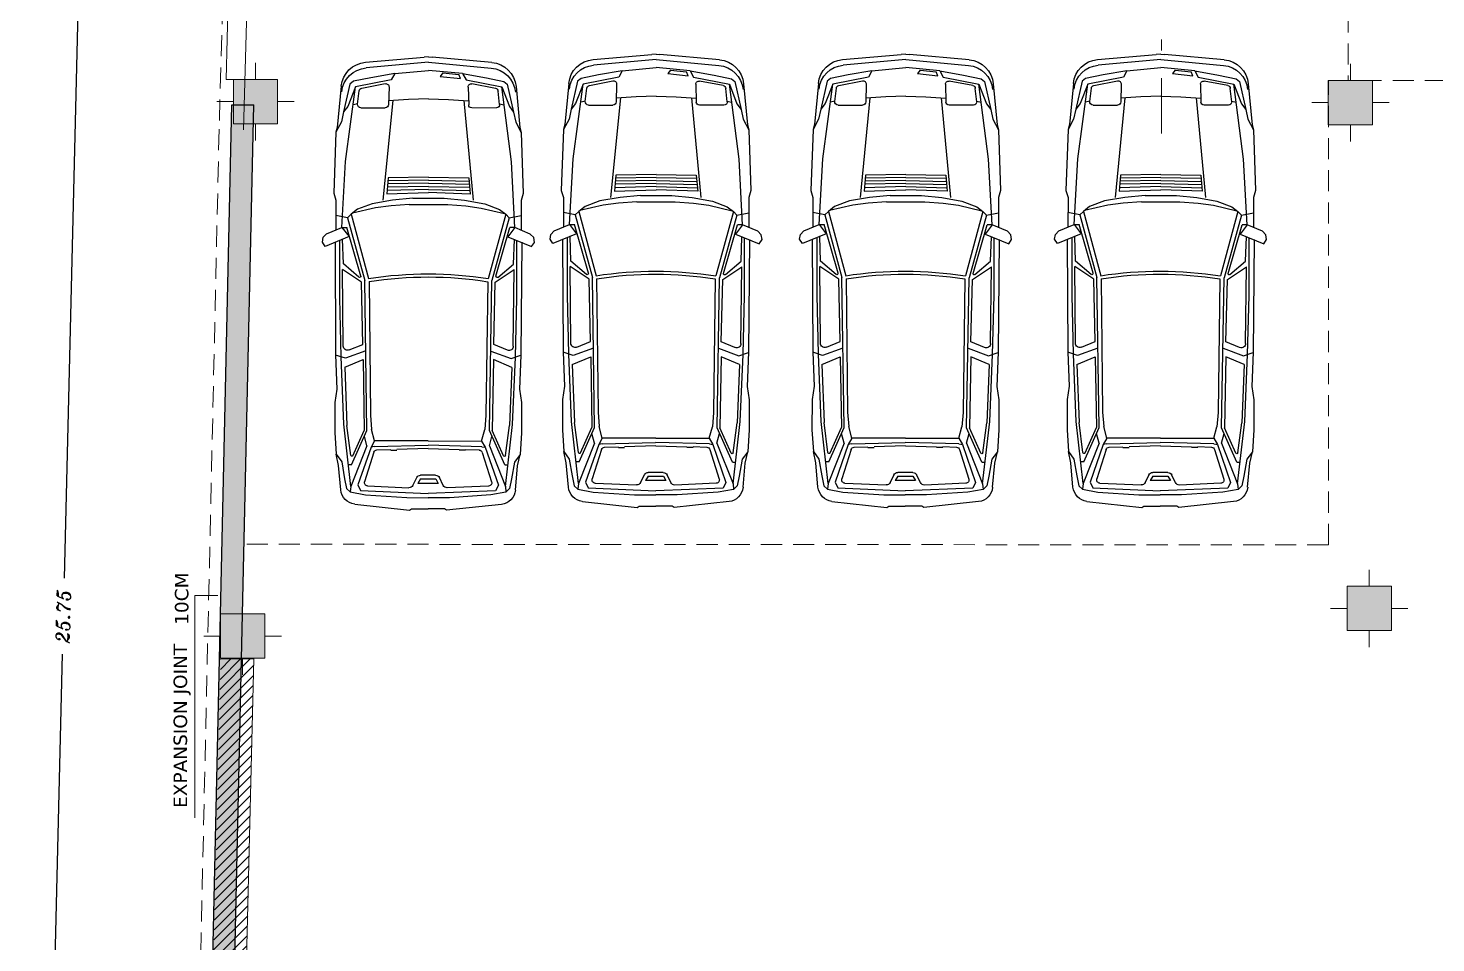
# Model space of a CAD drawing. Header units: inches. Extents: x 70 to 1974, y -315 to 363.
# Drawn here: x 1104.91 to 1117.63, y 194.75 to 203.02 of the extents above; entities that cross this region are included whole.
import ezdxf

# ---------------------------------------------------------------- set-up
doc = ezdxf.new("R2010")
doc.units = ezdxf.units.IN
doc.header["$MEASUREMENT"] = 0
doc.linetypes.add('DASHDOT', pattern=[1, 0.5, -0.25, 0, -0.25])
doc.linetypes.add('DASHED2', pattern=[9.525, 6.35, -3.175])
for name, color, linetype, lineweight in [('1', 19, 'Continuous', 5), ('hidden line', 252, 'Continuous', 5), ('LAYER1', 8, 'Continuous', 9)]:
    doc.layers.add(name, color=color, linetype=linetype, lineweight=lineweight)
doc.layers.add('AX', color=7, linetype='Continuous', lineweight=18, true_color=0xb7ad8f)
doc.layers.add('Fur', color=1, linetype='Continuous')
doc.layers.add('PDF_stair-open-win', color=7, linetype='Continuous', true_color=0x6d6d6d)
doc.styles.add('STYLE3', font='italict.shx')
doc.styles.add('STYLE7', font='verdana.ttf')
doc.dimstyles.new('mo', dxfattribs={"dimscale": 0.08, "dimtxt": 1.5, "dimasz": 0.6, "dimexe": 1, "dimexo": 1, "dimgap": 1, "dimtad": 0, "dimzin": 1, "dimdsep": 46, "dimtxsty": 'STYLE3', "dimcen": 2.5, "dimse1": 1, "dimse2": 1, "dimclrd": 1, "dimclre": 2, "dimclrt": 1, "dimadec": 0, "dimazin": 0, "dimtm": 1e-09, "dimtfac": 1, "dimtix": 1, "dimtmove": 0, "dimatfit": 1, "dimfxl": 0, "dimtolj": 1, "dimtzin": 0, "dimarcsym": 0})

# ---------------------------------------------------------------- blocks, each defined once
blk = doc.blocks.new('PL_VOLVO_480_ELEV')
at = {"color": 34, "linetype": 'ByBlock'}
for p, q in [((-1.601, 1.04), (-1.558, 1.068)), ((-1.502, 0.8), (-1.601, 1.04)), ((-1.558, 1.068), (-1.509, 1.061)), ((-1.509, 1.061), (-1.474, 1.026)), ((-1.474, 1.026), (-1.41, 0.871)), ((-4.054, 0.88), (-3.81, 0.902)), ((-3.772, 0.871), (-3.942, 0.842)), ((-3.81, 0.902), (-3.695, 0.927)), ((-3.695, 0.927), (-3.772, 0.871)), ((-3.476, 0.941), (-3.695, 0.927)), ((-3.173, 0.941), (-3.476, 0.941)), ((-3.392, 0.85), (-2.715, 0.878)), ((-3.039, 0.92), (-3.173, 0.941)), ((-2.694, 0.934), (-3.039, 0.92)), ((-2.729, 0.835), (-2.696, 0.934)), ((-2.715, 0.878), (-2.122, 0.892)), ((-1.558, 0.941), (-2.696, 0.934)), ((-2.605, 0.856), (-1.833, 0.864)), ((-2.122, 0.892), (-1.54, 0.892)), ((-1.96, 0.674), (-1.833, 0.864)), ((-1.911, 0.699), (-1.777, 0.857)), ((-1.777, 0.857), (-1.529, 0.866)), ((-1.41, 0.871), (-1.502, 0.8)), ((-1.135, 0.934), (-1.436, 0.934)), ((-1.41, 0.871), (-0.747, 0.835)), ((-1.41, 0.871), (-1.41, 0.821)), ((-1.312, 0.814), (-1.289, 0.934)), ((-1.065, 0.955), (-1.135, 0.934)), ((-0.451, 0.934), (-1.065, 0.955)), ((-0.402, 0.92), (-0.451, 0.934)), ((-0.346, 0.878), (-0.451, 0.934)), ((0.012, 0.881), (-0.402, 0.92)), ((-0.247, 0.857), (-0.346, 0.878)), ((-0.19, 0.814), (-0.247, 0.857)), ((0.035, 0.793), (-0.247, 0.857)), ((-4.199, 0.739), (-4.259, 0.187)), ((-4.075, 0.784), (-4.104, 0.631)), ((-4.04, 0.821), (-4.075, 0.784)), ((-4.019, 0.779), (-4.075, 0.784)), ((-3.942, 0.842), (-4.04, 0.821)), ((-4.019, 0.779), (-3.392, 0.85)), ((-3.61, 0.617), (-4.019, 0.779)), ((-3.801, 0.772), (-3.801, 0.8)), ((-3.801, 0.772), (-3.455, 0.617)), ((-3.71, 0.759), (-3.455, 0.645)), ((-3.707, 0.78), (-3.405, 0.82)), ((-2.818, 0.842), (-3.405, 0.82)), ((-2.818, 0.842), (-2.74, 0.657)), ((-2.654, 0.63), (-2.729, 0.835)), ((-2.644, 0.797), (-2.588, 0.659)), ((-1.312, 0.814), (-1.943, 0.641)), ((-1.276, 0.779), (-1.925, 0.603)), ((-1.9, 0.681), (-1.41, 0.821)), ((-1.276, 0.779), (-1.312, 0.814)), ((-1.227, 0.716), (-1.276, 0.779)), ((-1.213, 0.532), (-1.267, 0.767)), ((-1.171, 0.567), (-1.227, 0.716)), ((-0.747, 0.835), (0.007, 0.737)), ((0.007, 0.737), (-0.19, 0.814)), ((-0.164, 0.714), (-0.174, 0.76)), ((-0.169, 0.715), (-0.035, 0.7)), ((0.078, 0.377), (0.007, 0.737)), ((0.063, 0.758), (0.035, 0.793)), ((0.099, 0.582), (0.063, 0.758)), ((-4.104, 0.631), (-4.132, 0.215)), ((-4.062, 0.68), (-4.09, 0)), ((-4.005, 0.708), (-4.062, 0.68)), ((-4.014, 0.61), (-4.032, 0.193)), ((-3.624, 0.575), (-4.005, 0.708)), ((-3.675, 0.546), (-3.972, 0.64)), ((-3.561, 0.539), (-3.624, 0.575)), ((-3.618, 0.54), (-3.624, 0.575)), ((-3.61, 0.617), (-3.514, 0.643)), ((-3.561, 0.539), (-3.445, 0.57)), ((-2.74, 0.657), (-3.455, 0.645)), ((-3.455, 0.617), (-1.943, 0.641)), ((-3.3, 0.582), (-3.445, 0.57)), ((-1.955, 0.598), (-3.3, 0.582)), ((-2.588, 0.659), (-1.96, 0.674)), ((-1.135, 0.363), (-1.171, 0.567)), ((-0.205, 0.683), (-0.205, 0.436)), ((-0.007, 0.674), (0.039, 0.437)), ((0.141, 0.342), (0.099, 0.582)), ((0.255, 0), (0.197, 0.631)), ((0.254, 0.637), (0.306, 0.036)), ((-3.652, 0.516), (-3.648, 0.377)), ((-3.618, 0.54), (-3.604, 0.001)), ((-3.561, 0), (-3.561, 0.539)), ((-1.192, 0.377), (-1.213, 0.532)), ((-1.135, 0.455), (-0.131, 0.358)), ((-3.654, 0.377), (-3.654, 0.314)), ((-3.638, 0), (-3.647, 0.314)), ((-1.178, 0.194), (-1.192, 0.377)), ((-1.114, 0.158), (-1.135, 0.363)), ((-0.91, 0.405), (-1.072, 0.419)), ((-1.072, 0.419), (-1.058, 0)), ((-1.026, 0), (-1.037, 0.416)), ((-0.995, 0), (-1.003, 0.413)), ((-0.964, 0), (-0.972, 0.411)), ((-0.933, 0), (-0.941, 0.405)), ((-0.902, 0), (-0.91, 0.405)), ((0.006, 0.399), (-0.173, 0.404)), ((-0.12, 0.201), (-0.134, 0.403)), ((0.141, 0.342), (0.078, 0.377)), ((0.113, 0.116), (0.092, 0.321)), ((0.092, 0.321), (0.131, 0.306)), ((0.148, 0.144), (0.131, 0.306)), ((0.141, 0.342), (0.173, 0)), ((-4.259, 0.187), (-4.245, 0.166)), ((-4.245, 0.166), (-4.245, 0)), ((-4.132, 0.215), (-4.132, 0)), ((-4.008, 0.153), (-3.93, 0.114)), ((-1.178, -0.194), (-1.178, 0.194)), ((-1.114, -0.158), (-1.114, 0.158)), ((-0.113, 0), (-0.12, 0.201)), ((0.148, 0.144), (0.113, 0.116)), ((-3.942, 0.077), (-3.988, 0.102)), ((-3.988, 0.102), (-3.988, -0.102)), ((-3.942, -0.077), (-3.942, 0.077)), ((-3.906, 0.076), (-3.906, -0.076)), ((0.141, -0.342), (0.173, 0)), ((0.255, 0), (0.197, -0.631)), ((0.31, 0), (0.306, 0.036)), ((0.31, 0), (0.306, -0.046)), ((-4.245, -0.166), (-4.245, 0)), ((-4.132, -0.215), (-4.132, 0)), ((-4.062, -0.68), (-4.09, 0)), ((-4.008, -0.153), (-3.93, -0.114)), ((-3.942, -0.077), (-3.988, -0.102)), ((-3.638, 0), (-3.647, -0.314)), ((-3.618, -0.54), (-3.604, -0.001)), ((-3.561, 0), (-3.561, -0.539)), ((-1.072, -0.419), (-1.058, 0)), ((-1.026, 0), (-1.037, -0.416)), ((-0.995, 0), (-1.003, -0.413)), ((-0.964, 0), (-0.972, -0.411)), ((-0.933, 0), (-0.941, -0.405)), ((-0.902, 0), (-0.91, -0.405)), ((-0.113, 0), (-0.12, -0.201)), ((0.254, -0.637), (0.306, -0.046)), ((-4.259, -0.187), (-4.245, -0.166)), ((-4.199, -0.739), (-4.259, -0.187)), ((-4.104, -0.631), (-4.132, -0.215)), ((-4.014, -0.61), (-4.032, -0.193)), ((-1.178, -0.194), (-1.192, -0.377)), ((-1.114, -0.158), (-1.135, -0.363)), ((-0.12, -0.201), (-0.134, -0.403)), ((-3.654, -0.377), (-3.654, -0.314)), ((-3.652, -0.516), (-3.648, -0.377)), ((-1.192, -0.377), (-1.213, -0.532)), ((-1.135, -0.363), (-1.171, -0.567)), ((-1.135, -0.455), (-0.131, -0.358)), ((-0.91, -0.405), (-1.072, -0.419)), ((0.006, -0.399), (-0.173, -0.404)), ((0.078, -0.377), (0.007, -0.737)), ((0.141, -0.342), (0.078, -0.377)), ((0.141, -0.342), (0.099, -0.582)), ((-3.675, -0.546), (-3.972, -0.64)), ((-3.561, -0.539), (-3.624, -0.575)), ((-3.618, -0.54), (-3.624, -0.575)), ((-3.561, -0.539), (-3.445, -0.57)), ((-1.213, -0.532), (-1.267, -0.767)), ((-0.205, -0.683), (-0.205, -0.436)), ((-0.007, -0.674), (0.039, -0.437)), ((-4.075, -0.784), (-4.104, -0.631)), ((-4.005, -0.708), (-4.062, -0.68)), ((-3.61, -0.617), (-4.019, -0.779)), ((-3.624, -0.575), (-4.005, -0.708)), ((-3.801, -0.772), (-3.455, -0.617)), ((-3.71, -0.759), (-3.455, -0.645)), ((-3.61, -0.617), (-3.514, -0.643)), ((-3.455, -0.617), (-1.943, -0.641)), ((-2.74, -0.657), (-3.455, -0.645)), ((-3.3, -0.582), (-3.445, -0.57)), ((-1.955, -0.598), (-3.3, -0.582)), ((-2.818, -0.842), (-2.74, -0.657)), ((-2.654, -0.63), (-2.729, -0.835)), ((-2.644, -0.797), (-2.588, -0.659)), ((-2.588, -0.659), (-1.96, -0.674)), ((-1.96, -0.674), (-1.833, -0.864)), ((-1.312, -0.814), (-1.943, -0.641)), ((-1.276, -0.779), (-1.925, -0.603)), ((-1.911, -0.699), (-1.777, -0.857)), ((-1.9, -0.681), (-1.41, -0.821)), ((-1.171, -0.567), (-1.227, -0.716)), ((-0.169, -0.715), (-0.035, -0.7)), ((0.099, -0.582), (0.063, -0.758)), ((-4.019, -0.779), (-4.075, -0.784)), ((-4.04, -0.821), (-4.075, -0.784)), ((-3.942, -0.842), (-4.04, -0.821)), ((-4.019, -0.779), (-3.392, -0.85)), ((-3.772, -0.871), (-3.942, -0.842)), ((-3.801, -0.772), (-3.801, -0.8)), ((-3.707, -0.78), (-3.405, -0.82)), ((-2.818, -0.842), (-3.405, -0.82)), ((-3.392, -0.85), (-2.715, -0.878)), ((-2.729, -0.835), (-2.696, -0.934)), ((-1.502, -0.8), (-1.601, -1.04)), ((-1.41, -0.871), (-1.502, -0.8)), ((-1.41, -0.871), (-1.41, -0.821)), ((-1.41, -0.871), (-0.747, -0.835)), ((-1.276, -0.779), (-1.312, -0.814)), ((-1.312, -0.814), (-1.289, -0.934)), ((-1.227, -0.716), (-1.276, -0.779)), ((-0.747, -0.835), (0.007, -0.737)), ((0.035, -0.793), (-0.247, -0.857)), ((-0.19, -0.814), (-0.247, -0.857)), ((0.007, -0.737), (-0.19, -0.814)), ((-0.164, -0.714), (-0.174, -0.76)), ((0.063, -0.758), (0.035, -0.793)), ((-4.054, -0.88), (-3.81, -0.902)), ((-3.81, -0.902), (-3.695, -0.927)), ((-3.695, -0.927), (-3.772, -0.871)), ((-3.476, -0.941), (-3.695, -0.927)), ((-3.173, -0.941), (-3.476, -0.941)), ((-3.039, -0.92), (-3.173, -0.941)), ((-2.694, -0.934), (-3.039, -0.92)), ((-2.715, -0.878), (-2.122, -0.892)), ((-1.558, -0.941), (-2.696, -0.934)), ((-2.605, -0.856), (-1.833, -0.864)), ((-2.122, -0.892), (-1.54, -0.892)), ((-1.777, -0.857), (-1.529, -0.866)), ((-1.474, -1.026), (-1.41, -0.871)), ((-1.135, -0.934), (-1.436, -0.934)), ((-1.065, -0.955), (-1.135, -0.934)), ((-0.451, -0.934), (-1.065, -0.955)), ((-0.346, -0.878), (-0.451, -0.934)), ((-0.402, -0.92), (-0.451, -0.934)), ((0.012, -0.881), (-0.402, -0.92)), ((-0.247, -0.857), (-0.346, -0.878)), ((-1.601, -1.04), (-1.558, -1.068)), ((-1.558, -1.068), (-1.509, -1.061)), ((-1.509, -1.061), (-1.474, -1.026))]:
    blk.add_line(p, q, dxfattribs=at)
for centre, radius, start, end in [((-4.039, 0.72), 0.161, 95.2672, 173.108), ((-2.605, 0.814), 0.0429, 90.5293, 202.2491), ((-0.07, 0.608), 0.268, 4.944, 84.6433), ((-0.013, 0.614), 0.268, 4.944, 84.6433), ((-3.705, 0.769), 0.0107, 97.5155, 245.8207), ((-0.172, 0.683), 0.0322, 83.5792, 180.0003), ((-3.982, 0.609), 0.0322, 72.5825, 177.5095), ((-5.723, 0), 3.815, 350.9828, 9.0173), ((-5.723, 0), 3.846, 350.9827, 9.0173), ((-1.903, 0.692), 0.0107, 139.6494, 285.9476), ((-0.038, 0.668), 0.0322, 10.9066, 83.5798), ((-3.684, 0.515), 0.0322, 1.4903, 72.5822), ((-0.172, 0.436), 0.0322, 179.9997, 268.209), ((0.007, 0.431), 0.0322, 268.209, 10.921), ((-3.989, 0.191), 0.0429, 177.5103, 243.4319), ((-3.949, 0.076), 0.0429, 360, 63.4318), ((-3.949, -0.076), 0.0429, 296.5682, 0), ((-3.989, -0.191), 0.0429, 116.568, 182.491), ((-0.172, -0.436), 0.0322, 91.7902, 179.9994), ((0.007, -0.431), 0.0322, 349.0806, 91.7909), ((-3.684, -0.515), 0.0322, 287.4178, 358.5097), ((-3.982, -0.609), 0.0322, 182.4905, 287.4175), ((-1.903, -0.692), 0.0107, 74.0524, 220.3506), ((-0.172, -0.683), 0.0322, 179.9997, 276.4208), ((-0.07, -0.608), 0.268, 275.3567, 355.056), ((-0.038, -0.668), 0.0322, 276.4202, 349.0934), ((-0.013, -0.614), 0.268, 275.3567, 355.056), ((-4.039, -0.72), 0.161, 186.8918, 264.7326), ((-3.705, -0.769), 0.0107, 114.1809, 262.4838), ((-2.605, -0.814), 0.0429, 157.7509, 269.4707)]:
    blk.add_arc(centre, radius, start, end, dxfattribs=at)
blk = doc.blocks.new('23eqq')
at = {"layer": 'LAYER1', "linetype": 'Continuous'}
h = blk.add_hatch(dxfattribs=at)
h.set_pattern_fill('ANSI31', color=256, scale=0.264, angle=765, style=0)
h.set_pattern_definition([(270, (427.22551, 169.25061), (0.033, 0), [])])
h.paths.add_polyline_path([(431.529, -79.466), (431.529, -79.202), (431.758, -78.806), (431.834, -78.938)])
h.paths.add_polyline_path([(431.529, -79.07), (431.529, -78.41), (431.72, -78.74)])
for p, q in [((431.529, -78.41), (431.529, -79.07)), ((431.529, -78.41), (431.72, -78.74)), ((431.529, -78.41), (431.529, -79.07)), ((431.529, -79.07), (431.72, -78.74)), ((431.529, -79.202), (431.758, -78.806)), ((431.834, -78.938), (431.758, -78.806)), ((431.529, -79.202), (431.529, -79.466)), ((431.529, -79.202), (431.529, -79.466))]:
    blk.add_line(p, q, dxfattribs=at)
at = {"layer": '1', "linetype": 'Continuous', "ltscale": 0.7, "style": 'STYLE7', "text_generation_flag": 6}
blk.add_text('A', height=0.346, rotation=90, dxfattribs=at).set_placement((431.094, -78.797))
blk = doc.blocks.new('A-A')
at = {"layer": 'AX', "color": 251, "linetype": 'DASHDOT'}
blk.add_line((720.558, -254.639), (720.558, -251.419), dxfattribs=at)
at = {"color": 251, "extrusion": (0, 0, -1), "zscale": -1, "rotation": 180}
blk.add_blockref('23eqq', (-289.029, -330.839), dxfattribs=at)
blk = doc.blocks.new('AAAA')
at = {"layer": 'AX'}
h = blk.add_hatch(color=256, dxfattribs=at)
h.dxf.hatch_style = 1
h.paths.add_polyline_path([(0.7, 0.623), (0.3, 0.623), (0.3, 0.223), (0.7, 0.223)])
at = {"layer": 'AX', "linetype": 'DASHDOT'}
for p, q in [((0.5, 0.623), (0.5, 0.773)), ((0.3, 0.423), (0.15, 0.423)), ((0.7, 0.423), (0.85, 0.423)), ((0.5, 0.223), (0.5, 0.073))]:
    blk.add_line(p, q, dxfattribs=at)
at = {"layer": 'AX'}
blk.add_lwpolyline([(0.3, 0.223), (0.7, 0.223), (0.7, 0.623), (0.3, 0.623)], close=True, dxfattribs=at)
blk = doc.blocks.new('s3')
at = {"layer": 'AX', "linetype": 'Continuous'}
h = blk.add_hatch(dxfattribs=at)
h.set_pattern_fill('ANSI31', color=256, scale=0.5)
h.paths.add_polyline_path([(231.973, 22.639), (231.673, 22.639), (231.561, 17.954), (231.861, 17.946)])
for q in [(231.673, 22.639), (231.86, 17.939)]:
    blk.add_line((231.973, 22.639), q, dxfattribs=at)
for p in [(231.488, 27.253), (241.385, 27.244), (241.555, 22.673), (231.372, 22.423)]:
    blk.add_blockref('AAAA', p, dxfattribs=at)
blk = doc.blocks.new('*D248')
at = {"color": 1, "lineweight": -2, "transparency": 16777216}
for p, q in [((1105.539, 210.524), (1105.237, 198.044)), ((1104.919, 184.878), (1105.221, 197.358))]:
    blk.add_line(p, q, dxfattribs=at)
at = {"color": 1, "transparency": 16777216}
for points in [[(1105.531, 210.524), (1105.547, 210.524), (1105.54, 210.572)], [(1104.911, 184.878), (1104.927, 184.878), (1104.918, 184.83)]]:
    blk.add_solid(points, dxfattribs=at)
at = {"layer": 'Defpoints', "color": 0, "transparency": 16777216}
for p in [(1106.874, 210.54), (1104.918, 184.83), (1106.251, 184.798)]:
    blk.add_point(p, dxfattribs=at)
at = {"color": 1, "transparency": 16777216, "insert": (1105.229, 197.701), "char_height": 0.12, "attachment_point": 5, "rotation": 88.6143, "style": 'STYLE3'}
blk.add_mtext('\\A1;25.75', dxfattribs=at)

msp = doc.modelspace()

# ---------------------------------------------------------------- hatches: boundary and pattern name
h = msp.add_hatch(color=156)
h.dxf.hatch_style = 1
h.paths.add_polyline_path([(1124.56168, 199.28237), (1124.36162, 199.28023), (1124.36918, 199.75992), (1124.2961, 195.12304), (1124.16813, 187.13655), (1124.36805, 187.12991), (1124.49608, 195.11983), (1124.56921, 199.76028)])
h.paths.add_polyline_path([(1106.95183, 202.32157), (1106.75178, 202.32157), (1106.42646, 187.72633), (1106.62637, 187.71969), (1106.73711, 192.6882)])
edge = h.paths.add_edge_path()
edge.add_line((1116.45971, 192.41825), (1114.26228, 192.42157))
edge.add_line((1114.26228, 192.42157), (1114.26228, 187.46585))
edge.add_line((1114.26228, 187.46585), (1118.55604, 187.32311))
edge.add_line((1118.55604, 187.32311), (1118.55604, 190.82157))
edge.add_arc((1117.05604, 190.82157), 1.5, 360, 426.268782)
edge.add_line((1117.65971, 192.19474), (1117.65971, 191.97291))
edge.add_arc((1117.05604, 190.82157), 1.3, 0, 62.331093, ccw=False)
edge.add_line((1118.35604, 190.82157), (1118.35604, 187.52987))
edge.add_line((1118.35604, 187.52987), (1114.46228, 187.65931))
edge.add_line((1114.46228, 187.65931), (1114.46228, 190.60929))
edge.add_line((1114.46228, 190.60929), (1116.26228, 190.60929))
edge.add_line((1116.26228, 190.60929), (1116.26228, 190.96543))
edge.add_line((1116.26228, 190.96543), (1116.06228, 190.96543))
edge.add_line((1116.06228, 190.96543), (1116.06228, 190.80929))
edge.add_line((1116.06228, 190.80929), (1114.46228, 190.80929))
edge.add_line((1114.46228, 190.80929), (1114.46228, 192.22157))
edge.add_line((1114.46228, 192.22157), (1116.06228, 192.22157))
edge.add_line((1116.06228, 192.22157), (1116.06228, 192.06543))
edge.add_line((1116.06228, 192.06543), (1116.45971, 192.06211))
edge.add_line((1116.45971, 192.06211), (1116.45971, 192.41825))

# ---------------------------------------------------------------- linework, layer by layer
for p, q in [((1106.42576, 187.69491), (1106.75178, 202.32157)), ((1106.62569, 187.68937), (1106.95183, 202.32157)), ((1106.75178, 202.32157), (1106.95183, 202.32157)), ((1106.75178, 202.32157), (1106.95183, 202.32157))]:
    msp.add_line(p, q)
at = {"layer": 'hidden line', "linetype": 'DASHED2', "ltscale": 0.03}
for p, q in [((1116.84078, 203.74798), (1116.84078, 202.54798)), ((1106.69921, 202.5506), (1107.16543, 202.55115)), ((1116.66297, 202.54188), (1121.28081, 202.54636)), ((1116.66297, 198.34527), (1116.66297, 202.54192)), ((1116.66297, 198.34527), (1106.86334, 198.35135))]:
    msp.add_line(p, q, dxfattribs=at)
at = {"layer": 'hidden line', "color": 251, "linetype": 'DASHED2', "ltscale": 0.03, "true_color": 0x636466}
msp.add_lwpolyline([(1106.34103, 184.79525), (1117.05695, 184.52711), (1124.40853, 184.49491), (1124.63153, 198.64355), (1124.64913, 199.76046), (1123.8963, 238.62692), (1125.79402, 238.70254), (1125.52937, 249.15004), (1115.43421, 249.46262), (1114.17795, 219.47823), (1107.81127, 218.82596), (1108.0069, 215.53176), (1107.0113, 215.43804), (1106.63676, 202.10177), (1106.25106, 184.7975)], dxfattribs=at)
at = {"layer": 'LAYER1', "linetype": 'ByBlock'}
for p, q in [((1106.41729, 195.87783), (1106.41729, 197.88644)), ((1106.41729, 197.88644), (1106.62388, 197.88644))]:
    msp.add_line(p, q, dxfattribs=at)
at = {"layer": 'PDF_stair-open-win', "lineweight": 9}
for p, q in [((1106.69921, 202.55071), (1106.90786, 211.03916)), ((1106.85678, 202.09616), (1107.07402, 209.83142))]:
    msp.add_line(p, q, dxfattribs=at)

# ---------------------------------------------------------------- block references
for name, p in [('A-A', (394.59494, 456.70147)), ('s3', (874.97722, 174.6751))]:
    msp.add_blockref(name, p)
at = {"layer": 'Fur', "color": 0, "linetype": 'Continuous', "xscale": -0.8969543846324086, "yscale": 0.8969543846324086, "zscale": 0.8969543846324086, "rotation": 269.9245234437045}
for p in [(1108.53024, 202.47825), (1110.58756, 202.50311), (1112.84356, 202.50311), (1115.14842, 202.50311)]:
    msp.add_blockref('PL_VOLVO_480_ELEV', p, dxfattribs=at)

# ---------------------------------------------------------------- texts
at = {"layer": 'LAYER1', "linetype": 'ByBlock', "style": 'STYLE7'}
msp.add_text('EXPANSION JOINT', height=0.1218747, rotation=90, dxfattribs=at).set_placement((1106.34697, 195.96799))
at = {"layer": 'LAYER1', "linetype": 'ByBlock', "insert": (1106.23705, 197.62267), "char_height": 0.121875, "attachment_point": 1, "rotation": 90, "style": 'STYLE7'}
msp.add_mtext_dynamic_manual_height_columns('10CM', width=0.2344465, gutter_width=1.75, heights=[0], dxfattribs=at)

# ---------------------------------------------------------------- dimensions: what is measured, and where the dimension line sits
at = {"color": 1}
dim = msp.add_aligned_dim(p1=(1106.87374, 210.53997), p2=(1106.25106, 184.7975), distance=-1.33393, dimstyle='mo', dxfattribs=at)
dim.commit()
dim.dimension.update_dxf_attribs({"geometry": '*D248', "text_midpoint": (1105.22886, 197.70099)})

doc.saveas('drawing.dxf')
